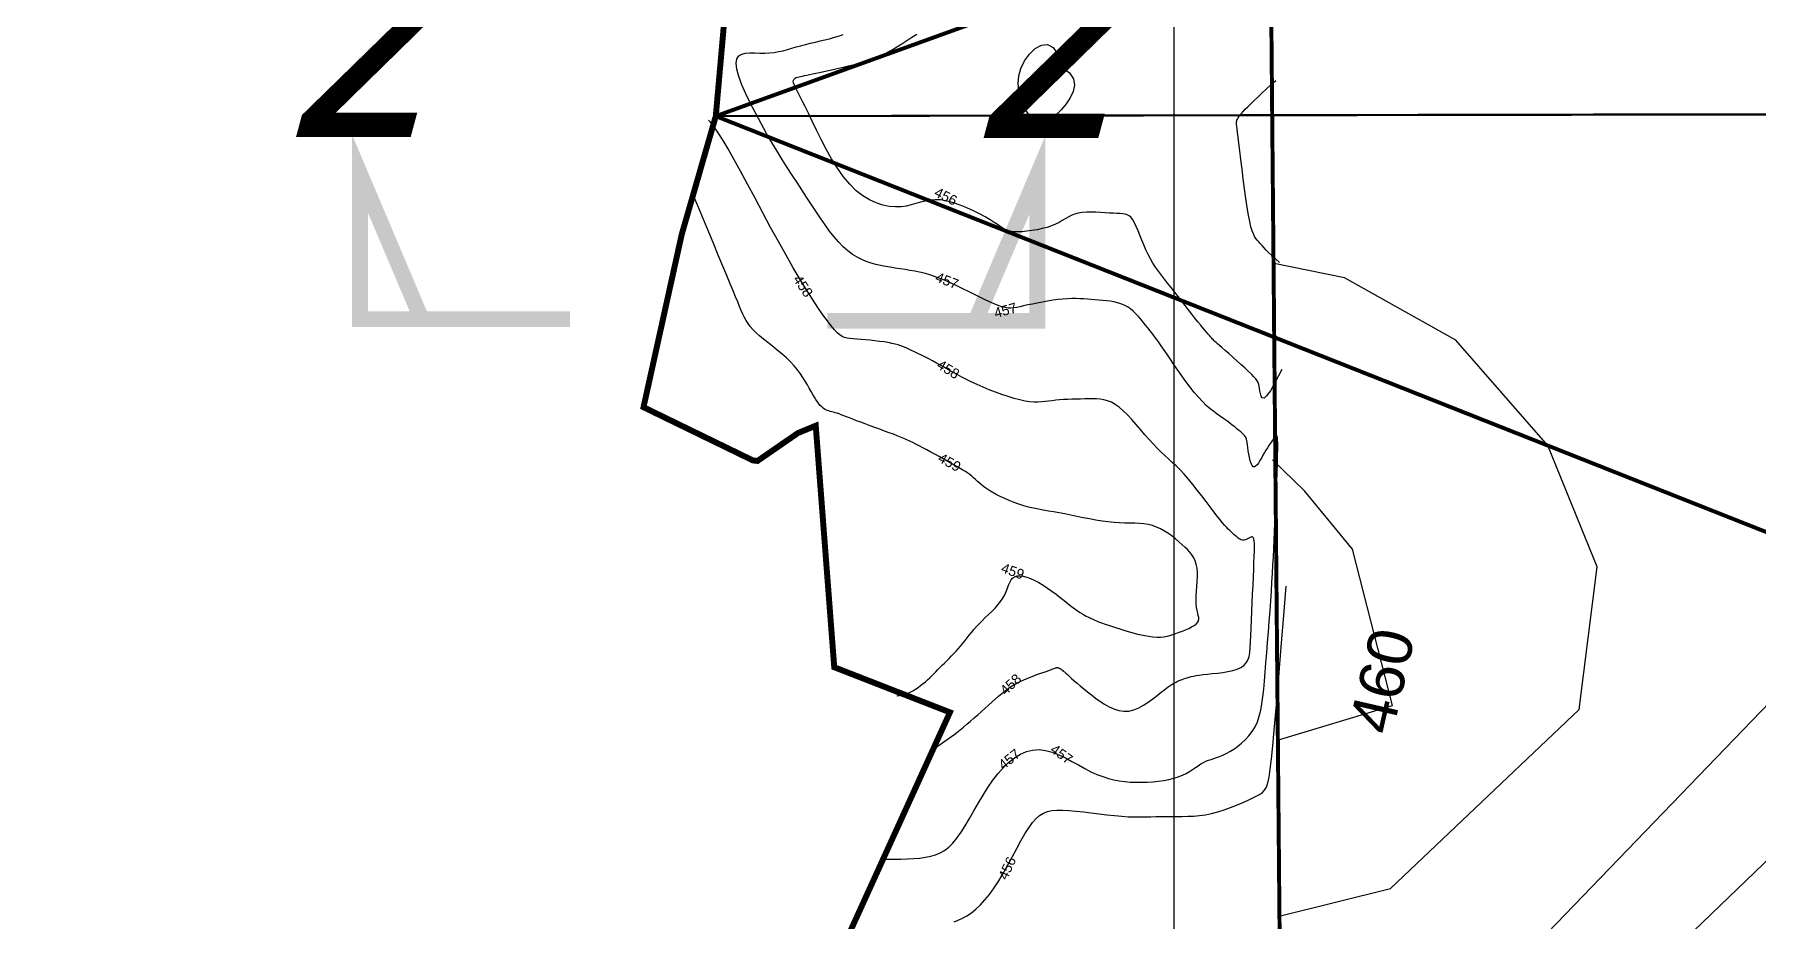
# Model space of a CAD drawing. Header units: metres. Extents: x 218545 to 227455, y 1543467 to 1556082.
# Drawn here: x 219425 to 220295, y 1552218 to 1552666 of the extents above; entities that cross this region are included whole.
import ezdxf

# ---------------------------------------------------------------- set-up
doc = ezdxf.new("R2010")
doc.units = ezdxf.units.M
doc.header["$MEASUREMENT"] = 0
for name, color, linetype in [('10 M CONTOUR', 20, 'Continuous'), ('2 M CONTOUR', 33, 'Continuous'), ('AREA FOR SURVEY', 6, 'Continuous'), ('CONTEXT', 200, 'Continuous'), ('GRID', 250, 'Continuous'), ('SATGE-2', 160, 'Continuous'), ('T', 1, 'Continuous')]:
    doc.layers.add(name, color=color, linetype=linetype)
doc.layers.add('BO', color=7, linetype='Continuous', lineweight=30)
doc.styles.add('ARIAL', font='arialbd.ttf')
doc.styles.get("Standard").update_dxf_attribs({"font": 'arial.ttf'})

msp = doc.modelspace()

# ---------------------------------------------------------------- linework, layer by layer
at = {"layer": '10 M CONTOUR'}
msp.add_polyline3d([(220052.43083, 1552309.77996, -1009.86579), (220110.50369, 1552327.17532, -1009.86579), (220090.25969, 1552406.03132, -1009.86579), (220065.96369, 1552435.46632, -1009.86579), (220049.91182, 1552451.15649, -1009.86579)], dxfattribs=at)
at = {"layer": '2 M CONTOUR'}
for points in [[(219853.50293, 1552249.65247), (219855.39136, 1552249.64582), (219858.89812, 1552249.65114), (219862.36901, 1552249.69195), (219865.75321, 1552249.78615), (219868.99992, 1552249.95161), (219872.05833, 1552250.2062), (219874.89153, 1552250.57297), (219877.51817, 1552251.09554), (219879.97082, 1552251.8227), (219882.28203, 1552252.80322), (219884.48436, 1552254.08591), (219886.61036, 1552255.71952), (219888.69261, 1552257.75286), (219890.76365, 1552260.23471), (219892.85219, 1552263.18922), (219894.97155, 1552266.54206), (219897.13121, 1552270.19427), (219899.34062, 1552274.0469), (219901.60927, 1552278.00098), (219903.94662, 1552281.95757), (219906.36214, 1552285.8177), (219908.86531, 1552289.48241), (219911.46354, 1552292.86255), (219914.15605, 1552295.90821), (219916.94003, 1552298.57924), (219919.81265, 1552300.83554), (219922.77109, 1552302.63698), (219925.81252, 1552303.94345), (219928.93412, 1552304.71481), (219932.13306, 1552304.91096), (219935.40297, 1552304.51682), (219938.72328, 1552303.61756), (219942.06986, 1552302.32343), (219945.4186, 1552300.74464), (219948.74536, 1552298.99143), (219952.02604, 1552297.17402), (219955.2365, 1552295.40265), (219958.35263, 1552293.78755), (219961.35798, 1552292.41695), (219964.2669, 1552291.29115), (219967.10137, 1552290.38843), (219969.88343, 1552289.6871), (219972.63508, 1552289.16544), (219975.37834, 1552288.80176), (219978.13522, 1552288.57436), (219980.92773, 1552288.46151), (219983.76848, 1552288.44567), (219986.63241, 1552288.52577), (219989.48507, 1552288.70492), (219992.29201, 1552288.98619), (219995.01876, 1552289.37268), (219997.63087, 1552289.86748), (220000.09388, 1552290.47368), (220002.37334, 1552291.19436), (220004.44488, 1552292.02668), (220006.32459, 1552292.94414), (220008.03862, 1552293.91427), (220009.61316, 1552294.90463), (220011.07438, 1552295.88277), (220012.44845, 1552296.81625), (220013.76154, 1552297.67261), (220015.03984, 1552298.41941), (220016.30824, 1552299.03667), (220017.58664, 1552299.55431), (220018.89367, 1552300.01471), (220020.24796, 1552300.46025), (220021.66813, 1552300.93331), (220023.1728, 1552301.47628), (220024.78062, 1552302.13155), (220026.5102, 1552302.94149), (220028.36867, 1552303.94136), (220030.31718, 1552305.13785), (220032.30537, 1552306.53054), (220034.28289, 1552308.11898), (220036.19937, 1552309.90276), (220038.00446, 1552311.88142), (220039.6478, 1552314.05455), (220041.07905, 1552316.4217), (220042.26227, 1552318.98568), (220043.21928, 1552321.76226), (220043.98635, 1552324.77043), (220044.59973, 1552328.02919), (220045.09568, 1552331.55754), (220045.51046, 1552335.37448), (220045.88031, 1552339.49901), (220046.2415, 1552343.95012), (220046.62281, 1552348.72984), (220047.02313, 1552353.77221), (220047.43388, 1552358.9943), (220047.84648, 1552364.31317), (220048.25235, 1552369.64587), (220048.6429, 1552374.90949), (220049.00956, 1552380.02107), (220049.34374, 1552384.89769), (220049.63945, 1552389.48393), (220049.90108, 1552393.83448), (220050.13563, 1552398.03155), (220050.35007, 1552402.15738), (220050.55138, 1552406.29416), (220050.74656, 1552410.52411), (220050.94258, 1552414.92946), (220051.14643, 1552419.59242), (220051.36243, 1552424.55767), (220051.58423, 1552429.71982), (220051.80281, 1552434.93593), (220052.00914, 1552440.06308), (220052.19422, 1552444.95834), (220052.34902, 1552449.47877), (220052.46452, 1552453.48144), (220052.53171, 1552456.82344), (220052.54292, 1552459.4006), (220052.49591, 1552461.26394), (220052.38976, 1552462.50324), (220052.22361, 1552463.20829), (220051.99653, 1552463.46887), (220051.70765, 1552463.37477), (220051.35606, 1552463.01577), (220050.94088, 1552462.48166), (220050.46242, 1552461.84698), (220049.9259, 1552461.12524), (220049.33774, 1552460.31472), (220048.70439, 1552459.41369), (220048.03226, 1552458.42041), (220047.3278, 1552457.33315), (220046.59742, 1552456.15019), (220045.84758, 1552454.86979), (220045.08512, 1552453.50352), (220044.31871, 1552452.11613), (220043.55741, 1552450.78567), (220042.81032, 1552449.5902), (220042.0865, 1552448.60776), (220041.39506, 1552447.91641), (220040.74506, 1552447.59418), (220040.14559, 1552447.71915), (220039.60381, 1552448.33925), (220039.11913, 1552449.38209), (220038.68907, 1552450.74517), (220038.31112, 1552452.32599), (220037.98279, 1552454.02207), (220037.70157, 1552455.73089), (220037.46496, 1552457.34997), (220037.27047, 1552458.77681), (220037.11235, 1552459.93434), (220036.97186, 1552460.84724), (220036.82704, 1552461.56563), (220036.65588, 1552462.13962), (220036.43643, 1552462.61931), (220036.1467, 1552463.05482), (220035.7647, 1552463.49626), (220035.26847, 1552463.99374), (220034.64055, 1552464.58723), (220033.88165, 1552465.27615), (220032.997, 1552466.04979), (220031.99184, 1552466.89743), (220030.87139, 1552467.80835), (220029.64089, 1552468.77184), (220028.30558, 1552469.77717), (220026.87068, 1552470.81363), (220025.34157, 1552471.87795), (220023.72407, 1552472.99666), (220022.02417, 1552474.20371), (220020.24783, 1552475.5331), (220018.40102, 1552477.01878), (220016.4897, 1552478.69474), (220014.51986, 1552480.59493), (220012.49745, 1552482.75334), (220010.43127, 1552485.18703), (220008.3414, 1552487.8454), (220006.25073, 1552490.66099), (220004.18218, 1552493.56628), (220002.15864, 1552496.49379), (220000.203, 1552499.37603), (219998.33819, 1552502.14552), (219996.58708, 1552504.73474), (219994.96571, 1552507.09261), (219993.46259, 1552509.23355), (219992.05933, 1552511.18838), (219990.73756, 1552512.98791), (219989.47891, 1552514.66296), (219988.265, 1552516.24435), (219987.07747, 1552517.7629), (219985.89793, 1552519.24942), (219984.70919, 1552520.72603), (219983.49877, 1552522.18005), (219982.2554, 1552523.59011), (219980.96776, 1552524.93483), (219979.62457, 1552526.19283), (219978.21453, 1552527.34275), (219976.72635, 1552528.36321), (219975.14874, 1552529.23283), (219973.47509, 1552529.93765), (219971.71756, 1552530.49336), (219969.89298, 1552530.92307), (219968.01819, 1552531.24989), (219966.11005, 1552531.49691), (219964.18538, 1552531.68726), (219962.26104, 1552531.84404), (219960.35385, 1552531.99034), (219958.47377, 1552532.143), (219956.60308, 1552532.29367), (219954.7172, 1552532.42774), (219952.79152, 1552532.53058), (219950.80143, 1552532.58757), (219948.72233, 1552532.58409), (219946.52963, 1552532.50552), (219944.19872, 1552532.33723), (219941.7182, 1552532.07025), (219939.12948, 1552531.71817), (219936.48717, 1552531.30023), (219933.84587, 1552530.83565), (219931.26019, 1552530.34368), (219928.78474, 1552529.84354), (219926.47413, 1552529.35448), (219924.38297, 1552528.89572), (219922.54529, 1552528.48731), (219920.91285, 1552528.1525), (219919.41682, 1552527.91535), (219917.98838, 1552527.79992), (219916.55871, 1552527.83028), (219915.05899, 1552528.03048), (219913.42039, 1552528.42458), (219911.5741, 1552529.03665), (219909.47083, 1552529.87945), (219907.1395, 1552530.92059), (219904.62857, 1552532.11637), (219901.98648, 1552533.42311), (219899.2617, 1552534.79713), (219896.50267, 1552536.19472), (219893.75786, 1552537.57221), (219891.07572, 1552538.88591), (219888.49335, 1552540.10004), (219886.00245, 1552541.21051), (219883.58336, 1552542.22111), (219881.21643, 1552543.13567), (219878.88201, 1552543.958), (219876.56043, 1552544.69191), (219874.23204, 1552545.34121), (219871.87719, 1552545.90972), (219869.48109, 1552546.40373), (219867.0485, 1552546.8395), (219864.58902, 1552547.23578), (219862.11227, 1552547.61129), (219859.62787, 1552547.9848), (219857.14544, 1552548.37503), (219854.6746, 1552548.80074), (219852.22496, 1552549.28066), (219849.80397, 1552549.83616), (219847.41041, 1552550.49915), (219845.04089, 1552551.30415), (219842.69202, 1552552.28569), (219840.3604, 1552553.4783), (219838.04265, 1552554.91651), (219835.73536, 1552556.63484), (219833.43516, 1552558.66783), (219831.13868, 1552561.03711), (219828.84268, 1552563.71286), (219826.54398, 1552566.65233), (219824.23936, 1552569.81279), (219821.92563, 1552573.15153), (219819.59959, 1552576.62582), (219817.25803, 1552580.19291), (219814.89777, 1552583.8101), (219812.51512, 1552587.44746), (219810.10458, 1552591.12637), (219807.66014, 1552594.88099), (219805.17583, 1552598.74551), (219802.64566, 1552602.7541), (219800.06363, 1552606.94094), (219797.42376, 1552611.34021), (219794.72006, 1552615.98609), (219791.96463, 1552620.88397), (219789.24191, 1552625.92414), (219786.65444, 1552630.96809), (219784.30475, 1552635.87732), (219782.29537, 1552640.51332), (219780.72883, 1552644.73759), (219779.70767, 1552648.41163), (219779.33441, 1552651.39694), (219779.67618, 1552653.59914), (219780.65848, 1552655.10039), (219782.1714, 1552656.02697), (219784.10502, 1552656.50518), (219786.34943, 1552656.66128), (219788.79473, 1552656.62157), (219791.33099, 1552656.51234), (219793.84832, 1552656.45986), (219796.25997, 1552656.56502), (219798.5719, 1552656.82708), (219800.81324, 1552657.21987), (219803.01313, 1552657.71725), (219805.2007, 1552658.29307), (219807.40508, 1552658.92118), (219809.6554, 1552659.57543), (219811.98079, 1552660.22966), (219814.39785, 1552660.86264), (219816.87299, 1552661.47277), (219819.36007, 1552662.06338), (219821.81296, 1552662.6378), (219824.18554, 1552663.19935), (219826.43168, 1552663.75135), (219828.50524, 1552664.29711), (219830.36008, 1552664.83998), (219831.96836, 1552665.38592), (219833.37527, 1552665.95148)], [(219878.23809, 1552304.8722), (219880.37449, 1552306.26932), (219882.33255, 1552307.57336), (219884.14806, 1552308.81103), (219885.85678, 1552310.00902), (219887.49451, 1552311.19404), (219889.09702, 1552312.3928), (219890.7001, 1552313.63199), (219892.33951, 1552314.93833), (219894.04239, 1552316.33135), (219895.80123, 1552317.80189), (219897.59987, 1552319.33363), (219899.42215, 1552320.91024), (219901.2519, 1552322.51542), (219903.07296, 1552324.13283), (219904.86918, 1552325.74615), (219906.62439, 1552327.33906), (219908.32893, 1552328.89702), (219909.99914, 1552330.4126), (219911.65789, 1552331.88014), (219913.32802, 1552333.29401), (219915.03237, 1552334.64856), (219916.7938, 1552335.93814), (219918.63517, 1552337.1571), (219920.57931, 1552338.29979), (219922.63668, 1552339.3616), (219924.76813, 1552340.34205), (219926.9221, 1552341.24168), (219929.04703, 1552342.06105), (219931.09139, 1552342.8007), (219933.00361, 1552343.46118), (219934.73214, 1552344.04305), (219936.22543, 1552344.54685), (219937.44651, 1552344.97403), (219938.41676, 1552345.32964), (219939.17216, 1552345.61964), (219939.74869, 1552345.84998), (219940.1823, 1552346.0266), (219940.50898, 1552346.15545), (219940.76469, 1552346.2425), (219940.98541, 1552346.29368), (219941.20115, 1552346.31433), (219941.41809, 1552346.30723), (219941.63644, 1552346.27455), (219941.85643, 1552346.21846), (219942.07827, 1552346.14113), (219942.30217, 1552346.04471), (219942.52837, 1552345.93138), (219942.75706, 1552345.8033), (219942.99188, 1552345.65927), (219943.25004, 1552345.48462), (219943.55214, 1552345.26132), (219943.91881, 1552344.97134), (219944.37066, 1552344.59664), (219944.9283, 1552344.11919), (219945.61234, 1552343.52095), (219946.44339, 1552342.7839), (219947.43754, 1552341.89543), (219948.59271, 1552340.86466), (219949.90226, 1552339.70615), (219951.3596, 1552338.43446), (219952.95809, 1552337.06414), (219954.69112, 1552335.60974), (219956.55208, 1552334.08583), (219958.53433, 1552332.50694), (219960.63012, 1552330.89695), (219962.82703, 1552329.31685), (219965.11152, 1552327.83697), (219967.47001, 1552326.52761), (219969.88896, 1552325.45908), (219972.35481, 1552324.70169), (219974.854, 1552324.32576), (219977.37297, 1552324.40159), (219979.8962, 1552324.97144), (219982.40033, 1552325.96536), (219984.86002, 1552327.28535), (219987.24995, 1552328.8334), (219989.54478, 1552330.51152), (219991.71919, 1552332.2217), (219993.74785, 1552333.86595), (219995.60543, 1552335.34624), (219997.27424, 1552336.58628), (219998.76724, 1552337.59648), (220000.10502, 1552338.40894), (220001.30818, 1552339.05577), (220002.39731, 1552339.56907), (220003.39301, 1552339.98094), (220004.31587, 1552340.32349), (220005.1865, 1552340.62883), (220006.02965, 1552340.92361), (220006.8868, 1552341.21267), (220007.80358, 1552341.49544), (220008.82561, 1552341.77131), (220009.99854, 1552342.03969), (220011.368, 1552342.29999), (220012.97962, 1552342.55161), (220014.87903, 1552342.79396), (220017.08858, 1552343.0305), (220019.53744, 1552343.28093), (220022.13147, 1552343.56902), (220024.77656, 1552343.91852), (220027.37858, 1552344.35321), (220029.84341, 1552344.89683), (220032.07691, 1552345.57314), (220033.98497, 1552346.40592), (220035.49841, 1552347.42095), (220036.64783, 1552348.6521), (220037.48879, 1552350.13529), (220038.07684, 1552351.90644), (220038.46754, 1552354.00144), (220038.71643, 1552356.4562), (220038.87907, 1552359.30665), (220039.01101, 1552362.58868), (220039.15764, 1552366.3134), (220039.32363, 1552370.39267), (220039.50352, 1552374.71353), (220039.69182, 1552379.16302), (220039.88303, 1552383.62821), (220040.07168, 1552387.99614), (220040.25229, 1552392.15385), (220040.41937, 1552395.98839), (220040.5667, 1552399.40738), (220040.68511, 1552402.40068), (220040.76469, 1552404.97871), (220040.79554, 1552407.15189), (220040.76775, 1552408.93066), (220040.67142, 1552410.32543), (220040.49664, 1552411.34663), (220040.2335, 1552412.00469), (220039.87566, 1552412.32011), (220039.43098, 1552412.35372), (220038.9109, 1552412.17643), (220038.32684, 1552411.85915), (220037.69023, 1552411.47279), (220037.0125, 1552411.08827), (220036.30509, 1552410.77649), (220035.57942, 1552410.60836), (220034.8455, 1552410.63777), (220034.10771, 1552410.85059), (220033.36899, 1552411.21562), (220032.63231, 1552411.70171), (220031.90061, 1552412.27768), (220031.17686, 1552412.91237), (220030.464, 1552413.57459), (220029.76499, 1552414.23319), (220029.07692, 1552414.87086), (220028.37336, 1552415.52574), (220027.62205, 1552416.24983), (220026.79069, 1552417.09515), (220025.84701, 1552418.11369), (220024.75871, 1552419.35748), (220023.49353, 1552420.87851), (220022.01916, 1552422.72879), (220020.31605, 1552424.93745), (220018.41548, 1552427.44208), (220016.36142, 1552430.15739), (220014.19789, 1552432.99811), (220011.96886, 1552435.87895), (220009.71833, 1552438.71463), (220007.49029, 1552441.41985), (220005.32874, 1552443.90933), (220003.26613, 1552446.12369), (220001.2888, 1552448.10707), (219999.37155, 1552449.92953), (219997.48919, 1552451.66112), (219995.61651, 1552453.37189), (219993.72831, 1552455.1319), (219991.79942, 1552457.01118), (219989.80461, 1552459.07979), (219987.72669, 1552461.38226), (219985.58043, 1552463.861), (219983.38857, 1552466.4329), (219981.17386, 1552469.01483), (219978.95907, 1552471.5237), (219976.76693, 1552473.87638), (219974.62022, 1552475.98977), (219972.54167, 1552477.78075), (219970.54654, 1552479.1885), (219968.62012, 1552480.24138), (219966.74015, 1552480.99005), (219964.88443, 1552481.48515), (219963.03071, 1552481.77735), (219961.15678, 1552481.91728), (219959.2404, 1552481.95561), (219957.25934, 1552481.94299), (219955.19946, 1552481.92066), (219953.07888, 1552481.89216), (219950.92381, 1552481.85163), (219948.76046, 1552481.79321), (219946.61503, 1552481.71103), (219944.51374, 1552481.59922), (219942.48278, 1552481.45193), (219940.54836, 1552481.26329), (219938.72386, 1552481.03391), (219936.97128, 1552480.7904), (219935.2398, 1552480.56582), (219933.47859, 1552480.39325), (219931.63682, 1552480.30577), (219929.66366, 1552480.33645), (219927.50829, 1552480.51837), (219925.11988, 1552480.88462), (219922.46611, 1552481.458), (219919.58869, 1552482.22032), (219916.54782, 1552483.14314), (219913.40373, 1552484.198), (219910.21663, 1552485.35645), (219907.04673, 1552486.59004), (219903.95424, 1552487.87032), (219900.99937, 1552489.16884), (219898.22848, 1552490.46137), (219895.63237, 1552491.74055), (219893.18801, 1552493.00326), (219890.87235, 1552494.24637), (219888.66234, 1552495.46674), (219886.53493, 1552496.66125), (219884.46708, 1552497.82676), (219882.43574, 1552498.96014), (219880.42397, 1552500.05811), (219878.43929, 1552501.11673), (219876.49536, 1552502.13193), (219874.6058, 1552503.0996), (219872.78425, 1552504.01566), (219871.04435, 1552504.87602), (219869.39974, 1552505.67661), (219867.86406, 1552506.41331), (219866.44106, 1552507.08369), (219865.09492, 1552507.69176), (219863.77994, 1552508.2432), (219862.45042, 1552508.74366), (219861.06066, 1552509.1988), (219859.56496, 1552509.6143), (219857.91762, 1552509.9958), (219856.07293, 1552510.34897), (219854.00399, 1552510.67846), (219851.75906, 1552510.98491), (219849.40522, 1552511.26792), (219847.00952, 1552511.52712), (219844.63902, 1552511.76212), (219842.3608, 1552511.97254), (219840.24191, 1552512.158), (219838.34942, 1552512.31813), (219836.7268, 1552512.46463), (219835.32319, 1552512.65769), (219834.06413, 1552512.96956), (219832.87517, 1552513.47253), (219831.68184, 1552514.23887), (219830.40971, 1552515.34084), (219828.9843, 1552516.85073), (219827.33117, 1552518.8408), (219825.39067, 1552521.37106), (219823.16237, 1552524.45248), (219820.66068, 1552528.08374), (219817.89998, 1552532.26355), (219814.89465, 1552536.9906), (219811.65908, 1552542.26359), (219808.20768, 1552548.08121), (219804.55481, 1552554.44216), (219800.72564, 1552561.31282), (219796.7883, 1552568.53027), (219792.82173, 1552575.89929), (219788.90482, 1552583.22465), (219785.1165, 1552590.31111), (219781.53567, 1552596.96345), (219778.24125, 1552602.98643), (219775.31215, 1552608.18483), (219772.80691, 1552612.41655), (219770.70259, 1552615.75196), (219768.95588, 1552618.31461), (219767.52345, 1552620.228), (219766.362, 1552621.61566), (219765.42821, 1552622.60111)], [(219860.45511, 1552332.10531), (219861.71469, 1552332.24676), (219863.02869, 1552332.48712), (219864.37621, 1552332.84576), (219865.73827, 1552333.33603), (219867.10352, 1552333.94716), (219868.46253, 1552334.6623), (219869.80584, 1552335.46466), (219871.12403, 1552336.3374), (219872.40765, 1552337.2637), (219873.64725, 1552338.22675), (219874.83341, 1552339.20972), (219875.9606, 1552340.19916), (219877.03905, 1552341.19504), (219878.08293, 1552342.20073), (219879.10637, 1552343.21956), (219880.12355, 1552344.2549), (219881.14862, 1552345.31008), (219882.19573, 1552346.38846), (219883.27904, 1552347.49338), (219884.40826, 1552348.6274), (219885.57529, 1552349.7899), (219886.76757, 1552350.97945), (219887.97257, 1552352.19465), (219889.17772, 1552353.43406), (219890.37049, 1552354.69627), (219891.53832, 1552355.97986), (219892.66867, 1552357.28341), (219893.75498, 1552358.60594), (219894.81474, 1552359.9482), (219895.87143, 1552361.31138), (219896.94852, 1552362.69665), (219898.06951, 1552364.10521), (219899.25787, 1552365.53823), (219900.53708, 1552366.99692), (219901.93062, 1552368.48244), (219903.45013, 1552369.99576), (219905.05981, 1552371.53688), (219906.71204, 1552373.10558), (219908.35917, 1552374.70165), (219909.95357, 1552376.32486), (219911.44761, 1552377.97498), (219912.79364, 1552379.65181), (219913.94404, 1552381.35511), (219914.86957, 1552383.07742), (219915.61463, 1552384.78225), (219916.24204, 1552386.42587), (219916.81461, 1552387.96453), (219917.39515, 1552389.35451), (219918.04646, 1552390.55208), (219918.83135, 1552391.51348), (219919.81265, 1552392.195), (219921.03753, 1552392.56382), (219922.49067, 1552392.63085), (219924.14113, 1552392.41792), (219925.95796, 1552391.94686), (219927.91022, 1552391.23949), (219929.96696, 1552390.31766), (219932.09724, 1552389.2032), (219934.27011, 1552387.91793), (219936.45593, 1552386.48741), (219938.63027, 1552384.95208), (219940.77, 1552383.3561), (219942.85198, 1552381.74363), (219944.85308, 1552380.15883), (219946.75018, 1552378.64586), (219948.52013, 1552377.24888), (219950.13981, 1552376.01206), (219951.59203, 1552374.96826), (219952.88334, 1552374.10526), (219954.02622, 1552373.39951), (219955.03315, 1552372.82749), (219955.91664, 1552372.36568), (219956.68916, 1552371.99053), (219957.3632, 1552371.67854), (219957.95124, 1552371.40617), (219958.47432, 1552371.15083), (219958.98754, 1552370.89372), (219959.55458, 1552370.61699), (219960.23908, 1552370.30278), (219961.10471, 1552369.93323), (219962.21512, 1552369.49048), (219963.63397, 1552368.95668), (219965.42492, 1552368.31396), (219967.62528, 1552367.55425), (219970.16703, 1552366.70855), (219972.95579, 1552365.81766), (219975.8972, 1552364.92236), (219978.89689, 1552364.06344), (219981.8605, 1552363.28169), (219984.69364, 1552362.6179), (219987.30196, 1552362.11285), (219989.61542, 1552361.79731), (219991.66132, 1552361.6619), (219993.49131, 1552361.68724), (219995.15703, 1552361.85392), (219996.71011, 1552362.14255), (219998.2022, 1552362.53374), (219999.68494, 1552363.00809), (220001.20997, 1552363.54621), (220002.81134, 1552364.1312), (220004.45278, 1552364.75622), (220006.08044, 1552365.41693), (220007.64047, 1552366.10898), (220009.07901, 1552366.82804), (220010.34221, 1552367.56975), (220011.37621, 1552368.32979), (220012.12715, 1552369.1038), (220012.56055, 1552369.89347), (220012.71938, 1552370.72453), (220012.66597, 1552371.62877), (220012.46264, 1552372.63795), (220012.17173, 1552373.78384), (220011.85557, 1552375.09821), (220011.5765, 1552376.61282), (220011.39683, 1552378.35944), (220011.36097, 1552380.35431), (220011.44152, 1552382.55154), (220011.59317, 1552384.88971), (220011.77058, 1552387.3074), (220011.92842, 1552389.74317), (220012.02138, 1552392.13562), (220012.00413, 1552394.42332), (220011.83133, 1552396.54485), (220011.46709, 1552398.45503), (220010.91317, 1552400.17365), (220010.18078, 1552401.73674), (220009.2811, 1552403.18035), (220008.22534, 1552404.54051), (220007.02469, 1552405.85325), (220005.69035, 1552407.15461), (220004.23351, 1552408.48062), (220002.66504, 1552409.85506), (220000.99449, 1552411.25261), (219999.23109, 1552412.6357), (219997.38406, 1552413.96675), (219995.46263, 1552415.20818), (219993.47601, 1552416.32241), (219991.43344, 1552417.27187), (219989.34414, 1552418.01898), (219987.21333, 1552418.54042), (219985.03019, 1552418.86993), (219982.77991, 1552419.0555), (219980.44767, 1552419.14512), (219978.01864, 1552419.18679), (219975.47802, 1552419.2285), (219972.81098, 1552419.31826), (219970.0027, 1552419.50404), (219967.04706, 1552419.82144), (219963.97276, 1552420.25645), (219960.81717, 1552420.78264), (219957.61768, 1552421.37357), (219954.41166, 1552422.00284), (219951.23652, 1552422.64401), (219948.12963, 1552423.27067), (219945.12837, 1552423.85638), (219942.26047, 1552424.38284), (219939.51501, 1552424.86425), (219936.8714, 1552425.32291), (219934.30906, 1552425.78113), (219931.8074, 1552426.26122), (219929.34585, 1552426.78549), (219926.9038, 1552427.37625), (219924.46069, 1552428.05582), (219922.00464, 1552428.83964), (219919.55858, 1552429.71575), (219917.15419, 1552430.66533), (219914.82311, 1552431.66958), (219912.597, 1552432.70966), (219910.50751, 1552433.76676), (219908.58631, 1552434.82207), (219906.86504, 1552435.85676), (219905.36388, 1552436.85555), (219904.05704, 1552437.81725), (219902.90726, 1552438.7442), (219901.87727, 1552439.63875), (219900.9298, 1552440.50322), (219900.02759, 1552441.33998), (219899.13336, 1552442.15135), (219898.20985, 1552442.93968), (219897.22434, 1552443.70898), (219896.16231, 1552444.46997), (219895.01377, 1552445.23503), (219893.76875, 1552446.01654), (219892.41728, 1552446.82689), (219890.94937, 1552447.67846), (219889.35506, 1552448.58364), (219887.62435, 1552449.55481), (219885.75528, 1552450.59854), (219883.77783, 1552451.69812), (219881.72999, 1552452.83105), (219879.64974, 1552453.97479), (219877.57507, 1552455.10683), (219875.54397, 1552456.20465), (219873.59442, 1552457.24573), (219871.76441, 1552458.20755), (219870.07765, 1552459.07487), (219868.50075, 1552459.86152), (219866.98607, 1552460.58862), (219865.48595, 1552461.27728), (219863.95274, 1552461.94863), (219862.33876, 1552462.62378), (219860.59639, 1552463.32383), (219858.67794, 1552464.06991), (219856.55307, 1552464.87674), (219854.26054, 1552465.73352), (219851.85643, 1552466.62305), (219849.3968, 1552467.52813), (219846.93772, 1552468.43158), (219844.53526, 1552469.31619), (219842.24548, 1552470.16477), (219840.12446, 1552470.96013), (219838.21535, 1552471.68829), (219836.50962, 1552472.34813), (219834.98587, 1552472.94177), (219833.62265, 1552473.4713), (219832.39855, 1552473.93883), (219831.29214, 1552474.34646), (219830.282, 1552474.6963), (219829.34668, 1552474.99045), (219828.46721, 1552475.23437), (219827.63432, 1552475.44688), (219826.84118, 1552475.65016), (219826.08096, 1552475.86639), (219825.34682, 1552476.11774), (219824.63194, 1552476.42639), (219823.92949, 1552476.81452), (219823.23263, 1552477.30431), (219822.53479, 1552477.91428), (219821.83041, 1552478.64845), (219821.11417, 1552479.50716), (219820.38076, 1552480.49077), (219819.62488, 1552481.59963), (219818.84121, 1552482.83411), (219818.02444, 1552484.19456), (219817.16926, 1552485.68133), (219816.26737, 1552487.29184), (219815.29853, 1552489.01176), (219814.23949, 1552490.82383), (219813.06701, 1552492.71077), (219811.75787, 1552494.65532), (219810.28883, 1552496.64021), (219808.63664, 1552498.64816), (219806.77807, 1552500.66192), (219804.70478, 1552502.66531), (219802.46797, 1552504.64654), (219800.13375, 1552506.59495), (219797.76823, 1552508.49985), (219795.4375, 1552510.35056), (219793.20768, 1552512.1364), (219791.14485, 1552513.84669), (219789.31513, 1552515.47075), (219787.76528, 1552517.00673), (219786.4647, 1552518.48809), (219785.36344, 1552519.95714), (219784.41157, 1552521.45617), (219783.55913, 1552523.02748), (219782.7562, 1552524.71337), (219781.95282, 1552526.55615), (219781.09906, 1552528.5981), (219780.14742, 1552530.88865), (219779.06011, 1552533.50571), (219777.80181, 1552536.53433), (219776.3372, 1552540.05955), (219774.63094, 1552544.1664), (219772.64769, 1552548.93992), (219770.35213, 1552554.46516), (219767.70893, 1552560.82715), (219764.69509, 1552568.08124), (219761.33697, 1552576.16399), (219757.68318, 1552584.95841)], [(219889.33673, 1552218.07606), (219891.44049, 1552218.8477), (219893.58563, 1552219.84226), (219895.77461, 1552221.08592), (219898.00161, 1552222.60249), (219900.26081, 1552224.41576), (219902.54639, 1552226.54954), (219904.85253, 1552229.02761), (219907.17342, 1552231.87379), (219909.50323, 1552235.11186), (219911.83468, 1552238.74124), (219914.15457, 1552242.66374), (219916.44824, 1552246.75679), (219918.70101, 1552250.89782), (219920.89823, 1552254.96427), (219923.02522, 1552258.83355), (219925.06733, 1552262.3831), (219927.00987, 1552265.49034), (219928.85144, 1552268.06133), (219930.64353, 1552270.11668), (219932.4509, 1552271.70562), (219934.33832, 1552272.87738), (219936.37052, 1552273.68119), (219938.61227, 1552274.16628), (219941.12832, 1552274.38189), (219943.98342, 1552274.37725), (219947.21701, 1552274.1996), (219950.76722, 1552273.88819), (219954.54688, 1552273.48028), (219958.4688, 1552273.01315), (219962.44582, 1552272.52403), (219966.39075, 1552272.05021), (219970.21641, 1552271.62894), (219973.83563, 1552271.29747), (219977.18331, 1552271.08312), (219980.28275, 1552270.97329), (219983.17933, 1552270.94545), (219985.91842, 1552270.97705), (219988.54542, 1552271.04556), (219991.10569, 1552271.12842), (219993.64463, 1552271.2031), (219996.20762, 1552271.24706), (219998.83247, 1552271.24735), (220001.52677, 1552271.22944), (220004.29055, 1552271.22838), (220007.12383, 1552271.27923), (220010.02664, 1552271.41706), (220012.99901, 1552271.67693), (220016.04095, 1552272.0939), (220019.15251, 1552272.70303), (220022.32425, 1552273.52523), (220025.50896, 1552274.52483), (220028.64999, 1552275.652), (220031.69067, 1552276.85693), (220034.57434, 1552278.08978), (220037.24435, 1552279.30074), (220039.64403, 1552280.43999), (220041.71673, 1552281.45769), (220043.42467, 1552282.34515), (220044.8057, 1552283.25814), (220045.91653, 1552284.39352), (220046.81389, 1552285.9482), (220047.5545, 1552288.11906), (220048.1951, 1552291.10297), (220048.7924, 1552295.09683), (220049.40314, 1552300.29751), (220050.07472, 1552306.85996), (220050.81732, 1552314.77128), (220051.6318, 1552323.97664), (220052.51902, 1552334.42119), (220053.47985, 1552346.05009), (220054.51514, 1552358.80852), (220055.62576, 1552372.64163), (220056.81257, 1552387.49457)]]:
    msp.add_lwpolyline(points, dxfattribs=at)
at = {"layer": '2 M CONTOUR', "flags": 128}
for points in [[(220054.54526, 1552496.84488), (220051.3207, 1552490.31964), (220048.82437, 1552485.96031), (220046.95683, 1552483.42312), (220045.61869, 1552482.3643), (220044.71051, 1552482.4401), (220044.1329, 1552483.30674), (220043.78644, 1552484.62048), (220043.57171, 1552486.03753), (220043.39824, 1552487.28162), (220043.21136, 1552488.34637), (220042.96533, 1552489.29288), (220042.61444, 1552490.18226), (220042.11294, 1552491.07561), (220041.41512, 1552492.03404), (220040.47523, 1552493.11864), (220039.24755, 1552494.39053), (220037.70766, 1552495.88954), (220035.91637, 1552497.57054), (220033.95581, 1552499.3671), (220031.9081, 1552501.21283), (220029.85536, 1552503.04132), (220027.87971, 1552504.78616), (220026.06328, 1552506.38094), (220024.48819, 1552507.75925), (220023.2145, 1552508.87361), (220022.21399, 1552509.75213), (220021.43636, 1552510.44186), (220020.83133, 1552510.98982), (220020.34862, 1552511.44307), (220019.93793, 1552511.84863), (220019.54897, 1552512.25354), (220019.13147, 1552512.70484), (220018.64198, 1552513.24425), (220018.06453, 1552513.89219), (220017.38999, 1552514.66376), (220016.60925, 1552515.57406), (220015.71318, 1552516.63822), (220014.69265, 1552517.87131), (220013.53855, 1552519.28846), (220012.24176, 1552520.90477), (220010.79916, 1552522.72624), (220009.23171, 1552524.72256), (220007.5664, 1552526.85432), (220005.83021, 1552529.08208), (220004.0501, 1552531.36645), (220002.25306, 1552533.668), (220000.46607, 1552535.94732), (219998.7161, 1552538.165), (219997.02591, 1552540.29316), (219995.40142, 1552542.35001), (219993.84431, 1552544.36531), (219992.3563, 1552546.36883), (219990.93907, 1552548.39032), (219989.59431, 1552550.45953), (219988.32374, 1552552.60623), (219987.12903, 1552554.86017), (219986.00982, 1552557.23537), (219984.95743, 1552559.68295), (219983.96111, 1552562.13828), (219983.01013, 1552564.53673), (219982.09372, 1552566.81368), (219981.20114, 1552568.90452), (219980.32166, 1552570.7446), (219979.44451, 1552572.26932), (219978.55587, 1552573.43408), (219977.62954, 1552574.27444), (219976.63626, 1552574.84598), (219975.54675, 1552575.20429), (219974.33173, 1552575.40495), (219972.96193, 1552575.50356), (219971.40806, 1552575.55571), (219969.64087, 1552575.61697), (219967.64586, 1552575.72839), (219965.46779, 1552575.87287), (219963.16618, 1552576.01874), (219960.80057, 1552576.13433), (219958.4305, 1552576.188), (219956.11551, 1552576.14808), (219953.91513, 1552575.98292), (219951.8889, 1552575.66085), (219950.07566, 1552575.16129), (219948.4314, 1552574.50793), (219946.89143, 1552573.73556), (219945.39105, 1552572.87895), (219943.86555, 1552571.97286), (219942.25023, 1552571.05207), (219940.4804, 1552570.15136), (219938.49135, 1552569.30548), (219936.24259, 1552568.54464), (219933.79039, 1552567.88062), (219931.21527, 1552567.32067), (219928.59771, 1552566.87198), (219926.01821, 1552566.54179), (219923.55725, 1552566.33731), (219921.29533, 1552566.26576), (219919.31295, 1552566.33436), (219917.65995, 1552566.54947), (219916.26361, 1552566.91398), (219915.02057, 1552567.42993), (219913.82746, 1552568.09935), (219912.58091, 1552568.92429), (219911.17755, 1552569.90678), (219909.51403, 1552571.04886), (219907.48697, 1552572.35256), (219905.02594, 1552573.80726), (219902.1923, 1552575.35169), (219899.0803, 1552576.91193), (219895.78423, 1552578.41405), (219892.39836, 1552579.78414), (219889.01697, 1552580.94825), (219885.73434, 1552581.83247), (219882.64475, 1552582.36287), (219879.81582, 1552582.49277), (219877.20863, 1552582.28447), (219874.7576, 1552581.82751), (219872.39715, 1552581.21142), (219870.06173, 1552580.52576), (219867.68574, 1552579.86007), (219865.20361, 1552579.30388), (219862.54978, 1552578.94673), (219859.67699, 1552578.87088), (219856.61135, 1552579.12932), (219853.39726, 1552579.76778), (219850.07916, 1552580.83198), (219846.70145, 1552582.36762), (219843.30857, 1552584.42042), (219839.94494, 1552587.0361), (219836.65497, 1552590.26036), (219833.47824, 1552594.10504), (219830.43492, 1552598.44641), (219827.54035, 1552603.12685), (219824.80986, 1552607.98873), (219822.25877, 1552612.87446), (219819.90241, 1552617.6264), (219817.75612, 1552622.08695), (219815.83522, 1552626.09848), (219814.15088, 1552629.53935), (219812.69763, 1552632.43179), (219811.46583, 1552634.834), (219810.44586, 1552636.80419), (219809.62807, 1552638.40057), (219809.00285, 1552639.68132), (219808.56054, 1552640.70467), (219808.29152, 1552641.5288), (219808.18592, 1552642.20524), (219808.23288, 1552642.75872), (219808.42133, 1552643.2073), (219808.74015, 1552643.56903), (219809.17828, 1552643.86196), (219809.72461, 1552644.10414), (219810.36807, 1552644.31363), (219811.09755, 1552644.50848), (219811.90732, 1552644.70487), (219812.813, 1552644.91158), (219813.83558, 1552645.13549), (219814.99604, 1552645.38351), (219816.31536, 1552645.66253), (219817.81451, 1552645.97946), (219819.51447, 1552646.34119), (219821.43623, 1552646.75462), (219823.58784, 1552647.22361), (219825.92571, 1552647.73986), (219828.39331, 1552648.29202), (219830.93413, 1552648.86875), (219833.49166, 1552649.4587), (219836.00937, 1552650.05054), (219838.43075, 1552650.63292), (219840.69928, 1552651.1945), (219842.77643, 1552651.73046), (219844.69558, 1552652.26218), (219846.50811, 1552652.81753), (219848.26538, 1552653.42443), (219850.01877, 1552654.11075), (219851.81964, 1552654.90441), (219853.71936, 1552655.83329), (219855.76932, 1552656.92528), (219858.00397, 1552658.19741), (219860.39024, 1552659.62316), (219862.87812, 1552661.16516), (219865.41765, 1552662.786), (219867.95882, 1552664.44832), (219870.45165, 1552666.11472)], [(219943.67378, 1552649.43192), (219947.46419, 1552646.60356), (219949.4907, 1552643.52415), (219950.04731, 1552640.29998), (219949.42803, 1552637.03735), (219947.92685, 1552633.84255), (219945.8378, 1552630.82189), (219943.45486, 1552628.08165), (219941.07205, 1552625.72814), (219938.92629, 1552623.84948), (219937.02617, 1552622.46109), (219935.32318, 1552621.56021), (219933.76884, 1552621.14407), (219932.31463, 1552621.20994), (219930.91207, 1552621.75504), (219929.51266, 1552622.77663), (219928.06789, 1552624.27194), (219926.55658, 1552626.22999), (219925.06679, 1552628.60689), (219923.7139, 1552631.35053), (219922.61327, 1552634.4088), (219921.88029, 1552637.72956), (219921.63032, 1552641.26072), (219921.97874, 1552644.95016), (219923.04092, 1552648.74575), (219924.87871, 1552652.54217), (219927.33986, 1552656.02123), (219930.21859, 1552658.81151), (219933.30913, 1552660.5416), (219936.40569, 1552660.8401), (219939.3025, 1552659.33559), (219941.79379, 1552655.65667), (219943.67378, 1552649.43192)], [(220053.42543, 1552550.85318), (220051.3951, 1552552.6588), (220049.63077, 1552554.28548), (220048.10259, 1552555.74959), (220046.78067, 1552557.06749), (220045.63515, 1552558.25555), (220044.63617, 1552559.33014), (220043.75385, 1552560.30761), (220042.95832, 1552561.20434), (220042.22298, 1552562.05084), (220041.53418, 1552562.93422), (220040.88157, 1552563.9557), (220040.25476, 1552565.21655), (220039.6434, 1552566.81801), (220039.03709, 1552568.86132), (220038.42547, 1552571.44773), (220037.79817, 1552574.67848), (220037.14873, 1552578.60619), (220036.48636, 1552583.08888), (220035.82418, 1552587.93593), (220035.17531, 1552592.95674), (220034.55288, 1552597.9607), (220033.97, 1552602.75719), (220033.43981, 1552607.1556), (220032.97542, 1552610.96532), (220032.58729, 1552614.04429), (220032.27514, 1552616.44469), (220032.03606, 1552618.26723), (220031.86709, 1552619.61265), (220031.7653, 1552620.58168), (220031.72776, 1552621.27503), (220031.75153, 1552621.79343), (220031.83368, 1552622.23762), (220031.97508, 1552622.69451), (220032.19189, 1552623.19578), (220032.50407, 1552623.7593), (220032.93159, 1552624.40294), (220033.49443, 1552625.14458), (220034.21254, 1552626.00209), (220035.1059, 1552626.99334), (220036.19447, 1552628.13621), (220037.49275, 1552629.44421), (220038.99331, 1552630.91348), (220040.68325, 1552632.53579), (220042.54966, 1552634.30293), (220044.57964, 1552636.20668), (220046.76029, 1552638.23881), (220049.0787, 1552640.39111), (220051.52197, 1552642.65535)]]:
    msp.add_lwpolyline(points, dxfattribs=at)
at = {"layer": '2 M CONTOUR'}
for points in [[(220595.79769, 1551715.40832, -1015.86579), (220621.86469, 1551797.14032, -1015.86579), (220607.39569, 1551832.34732, -1015.86579), (220547.46369, 1551858.51032, -1015.86579), (220443.38585, 1551891.24385, -1015.86579), (220346.29569, 1551951.81332, -1015.86579), (220223.94369, 1551988.80032, -1015.86579), (220196.95469, 1552014.20332, -1015.86579), (220190.58269, 1552039.10232, -1015.86579), (220202.12369, 1552120.45132, -1015.86579), (220231.65069, 1552183.78732, -1015.86579), (220337.20169, 1552285.52432, -1015.86579), (220362.91669, 1552326.12632, -1015.86579), (220392.08469, 1552407.46932, -1015.86579), (220393.98369, 1552490.31032, -1015.86579), (220405.73695, 1552555.1768, -1015.86579), (220439.55907, 1552593.67014, -1015.86579), (220506.46231, 1552599.37831, -1015.86579), (220589.72095, 1552584.47328, -1015.86579), (220687.60333, 1552585.27729, -1015.86579), (220805.15169, 1552614.67832, -1015.86579), (220847.97302, 1552656.62414, -1015.86579), (220851.40129, 1552708.76257, -1015.86579)], [(220482.35669, 1551771.87832, -1013.86579), (220468.39869, 1551794.40432, -1013.86579), (220395.12217, 1551838.84522, -1013.86579), (220349.57469, 1551880.74832, -1013.86579), (220307.34369, 1551917.03632, -1013.86579), (220184.17669, 1551943.63232, -1013.86579), (220153.28769, 1551984.37932, -1013.86579), (220119.30169, 1552090.25032, -1013.86579), (220139.18569, 1552161.17732, -1013.86579), (220300.66669, 1552328.88432, -1013.86579), (220328.89515, 1552400.42532, -1013.86579), (220318.27141, 1552448.39132, -1013.86579), (220304.63917, 1552501.77916, -1013.86579), (220312.4904, 1552537.08556, -1013.86579), (220330.3486, 1552567.18081, -1013.86579), (220364.66884, 1552607.77762, -1013.86579), (220426.82776, 1552637.74906, -1013.86579), (220528.67191, 1552647.336, -1013.86579), (220611.27879, 1552640.26023, -1013.86579), (220683.74065, 1552634.87617, -1013.86579), (220731.79909, 1552648.65264, -1013.86579), (220759.3795, 1552669.32386, -1013.86579)], [(220053.98176, 1552221.0929, -1011.86579), (220109.36969, 1552234.85732, -1011.86579), (220204.62769, 1552325.25832, -1011.86579), (220213.62069, 1552397.10732, -1011.86579), (220188.78369, 1552458.45932, -1011.86579), (220142.42769, 1552511.63332, -1011.86579), (220086.18469, 1552543.13632, -1011.86579), (220049.8378, 1552550.5294, -1011.86579)]]:
    msp.add_polyline3d(points, dxfattribs=at)
at = {"layer": 'BO', "ltscale": 100, "const_width": 3, "elevation": -1469.86579}
for points in [[(219769.11357, 1552624.66454), (219774.79238, 1552688.72807), (219762.46033, 1552800.8673), (219654.64455, 1552818.2616), (219634.29326, 1552801.64271), (219580.49244, 1552812.06635), (219563.40951, 1552804.07969), (219468.21515, 1552825.33642), (219438.70938, 1552806.95428), (219412.29828, 1552833.91301), (219418.18037, 1552917.7349), (219462.71168, 1552913.02468), (219493.68505, 1552972.16701), (219526.04376, 1552965.08379), (219543.8464, 1553011.90458)], [(219587.53063, 1551681.97468), (219691.66685, 1551785.12395), (219680.608, 1551866.41314), (219813.56157, 1552073.8656), (219804.03796, 1552140.92324), (219887.21041, 1552323.74506), (219828.85962, 1552346.50964), (219819.52231, 1552468.42724), (219810.54193, 1552464.71679), (219790.15254, 1552450.63769), (219787.85037, 1552450.88934), (219732.65658, 1552477.75664), (219751.94079, 1552565.01089), (219769.11357, 1552624.66454)]]:
    msp.add_lwpolyline(points, dxfattribs=at)
at = {"layer": 'GRID', "linetype": 'Continuous'}
msp.add_line((220000.13969, 1555700.13632, -1469.86579), (220000.13969, 1546700.13632, -1469.86579), dxfattribs=at)
at = {"layer": 'SATGE-2', "lineweight": 40, "elevation": -1469.86579}
for points in [[(221982.35199, 1552628.94307), (219769.11357, 1552624.66454), (219774.79238, 1552688.72807), (219762.46033, 1552800.8673), (219654.64455, 1552818.2616), (219634.29326, 1552801.64271), (219580.49244, 1552812.06635), (219563.40951, 1552804.07969), (219468.21515, 1552825.33642), (219438.70938, 1552806.95428), (219412.29828, 1552833.91301), (219418.18037, 1552917.7349), (219462.71168, 1552913.02468), (219493.68505, 1552972.16701), (219526.04376, 1552965.08379), (219543.8464, 1553011.90458)], [(222588.52107, 1551656.42507), (219587.53063, 1551681.97468), (219587.53063, 1551681.97468), (219691.66685, 1551785.12395), (219680.608, 1551866.41314), (219813.56157, 1552073.8656), (219804.03796, 1552140.92324), (219887.21041, 1552323.74506), (219828.85962, 1552346.50964), (219819.52231, 1552468.42724), (219810.54193, 1552464.71679), (219790.15254, 1552450.63769), (219787.85037, 1552450.88934), (219732.65658, 1552477.75664), (219751.94079, 1552565.01089), (219769.11357, 1552624.66454), (221602.96501, 1552627.59878)]]:
    msp.add_lwpolyline(points, dxfattribs=at)
at = {"layer": 'SATGE-2', "color": 0, "const_width": 2}
for points, elevation in [([(220825.28323, 1553006.31378), (219769.11357, 1552624.66454)], -1469.86579), ([(220046.97104, 1552855.47695), (220048.95559, 1552712.19684), (220053.69263, 1552189.90251), (220054.23691, 1552112.89747), (220055.33763, 1551933.55285), (220068.78989, 1551713.39272), (220071.25754, 1551683.95349), (219933.18385, 1551475.91941), (219689.1336, 1551107.56188), (219626.26506, 1550769.8527), (219510.10794, 1550115.06758)], 1466.37623), ([(221095.75017, 1552099.039), (219769.11357, 1552624.66454)], -1021.86579)]:
    msp.add_lwpolyline(points, dxfattribs=dict(at, elevation=elevation))
at = {"layer": 'T', "lineweight": 100, "const_width": 8}
for points, elevation in [([(219695.50676, 1552522.17906), (219589.62774, 1552522.17906), (219589.62774, 1552595.66626), (219621.41588, 1552520.59983)], -2479.22253), ([(219825.39067, 1552521.37106), (219931.26968, 1552521.37106), (219931.26968, 1552594.85826), (219899.48154, 1552519.79183)], -1011.86579)]:
    msp.add_lwpolyline(points, dxfattribs=dict(at, elevation=elevation))

# ---------------------------------------------------------------- texts
at = {"layer": '2 M CONTOUR', "char_height": 5, "attachment_point": 5}
for s, insert, rotation in [('{456}', (219885.14687, 1552584.16325, -1013.86579), 333.60937211), ('{458}', (219813.10315, 1552538.91129, -1011.86579), 303.90699314), ('{457}', (219885.73658, 1552541.62041, -1012.86579), 339.07783217), ('{457}', (219915.19843, 1552526.6411, -1012.86579), 15.41304584), ('{458}', (219886.35684, 1552496.87284, -1011.86579), 328.78232698), ('{459}', (219887.00761, 1552449.92449, -1010.86579), 331.03142908), ('{459}', (219918.89927, 1552394.98212, -1010.86579), 340.2464821), ('{458}', (219917.83263, 1552337.8328, -1011.86579), 43.62600825), ('{457}', (219917.12799, 1552300.07912, -1012.86579), 38.72696928), ('{457}', (219943.52451, 1552302.6274, -1012.86579), 324.02056165), ('{456}', (219916.10217, 1552245.11631, -1013.86579), 65.3291714)]:
    msp.add_mtext(s, dxfattribs=dict(at, insert=insert, rotation=rotation))
at = {"layer": 'AREA FOR SURVEY', "style": 'ARIAL', "oblique": 15}
for p in [(219554.25702, 1552614.1024, -2479.22253), (219901.07285, 1552613.67258, -2479.22253)]:
    msp.add_text('Z', height=75, dxfattribs=at).set_placement(p)
at = {"layer": 'CONTEXT', "linetype": 'Continuous'}
msp.add_text('460', height=22.5, rotation=77.05155866, dxfattribs=at).set_placement((220110.19491, 1552311.63665, -1009.86579))

doc.saveas('drawing.dxf')
